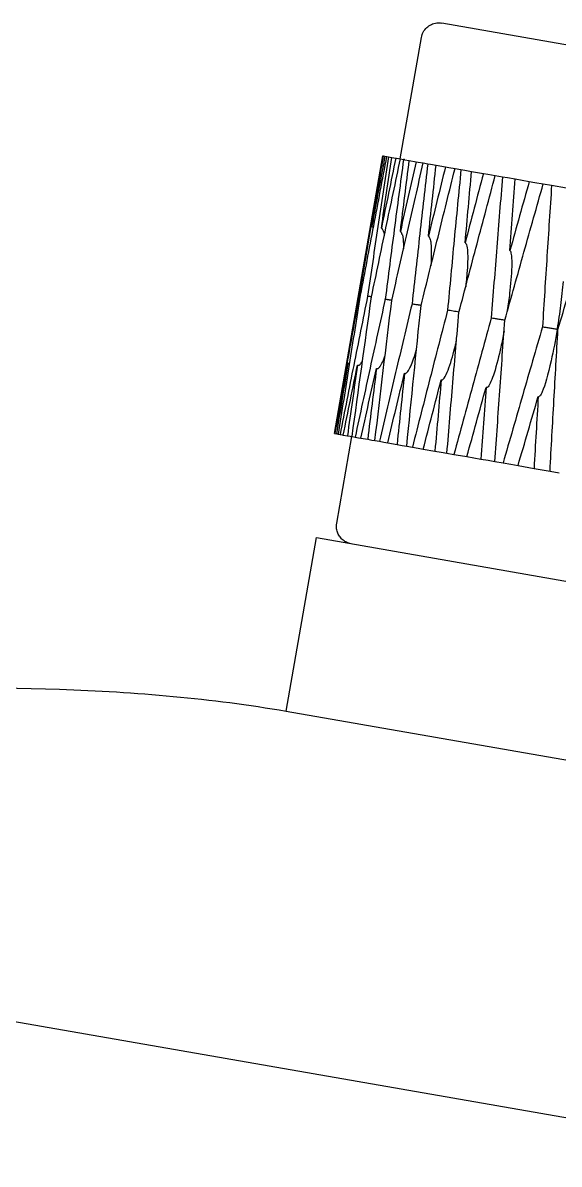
# Model space of a CAD drawing. Header units: millimetres. Extents: x 577 to 7172, y 252 to 2707.
# Drawn here: x 1515.8 to 1531.03, y 1658.65 to 1691.05 of the extents above; entities that cross this region are included whole.
import ezdxf

# ---------------------------------------------------------------- set-up
doc = ezdxf.new("R2010")
doc.units = ezdxf.units.MM
doc.header["$MEASUREMENT"] = 0
doc.layers.add('외형선(ISO)', color=7, linetype='Continuous', lineweight=30)

msp = doc.modelspace()

# ---------------------------------------------------------------- linework, layer by layer
at = {"layer": '외형선(ISO)'}
for p, q in [((1543.953, 1688.202), (1527.698, 1691.037)), ((1526.519, 1687.183), (1527.12, 1690.631)), ((1527.12, 1690.631), (1527.12, 1690.631)), ((1524.651, 1679.388), (1526.026, 1687.269)), ((1526.026, 1687.269), (1526.027, 1687.269)), ((1526.027, 1687.269), (1526.043, 1687.266)), ((1526.043, 1687.266), (1526.082, 1687.259)), ((1526.082, 1687.259), (1526.141, 1687.249)), ((1526.141, 1687.249), (1526.185, 1687.241)), ((1526.185, 1687.241), (1526.276, 1687.225)), ((1526.276, 1687.225), (1526.392, 1687.205)), ((1526.415, 1687.201), (1526.525, 1687.182)), ((1526.525, 1687.182), (1526.612, 1687.167)), ((1526.648, 1687.16), (1526.776, 1687.138)), ((1526.776, 1687.138), (1526.969, 1687.104)), ((1526.969, 1687.104), (1527.027, 1687.094)), ((1527.027, 1687.094), (1527.173, 1687.069)), ((1527.173, 1687.069), (1527.302, 1687.046)), ((1527.302, 1687.046), (1527.374, 1687.034)), ((1527.374, 1687.034), (1527.537, 1687.005)), ((1527.537, 1687.005), (1527.802, 1686.959)), ((1527.802, 1686.959), (1527.896, 1686.943)), ((1527.896, 1686.943), (1528.075, 1686.911)), ((1528.075, 1686.911), (1528.243, 1686.882)), ((1528.243, 1686.882), (1528.351, 1686.863)), ((1528.351, 1686.863), (1528.545, 1686.829)), ((1528.545, 1686.829), (1528.879, 1686.771)), ((1528.879, 1686.771), (1529.007, 1686.749)), ((1529.007, 1686.749), (1529.217, 1686.712)), ((1529.217, 1686.712), (1529.422, 1686.676)), ((1529.422, 1686.676), (1529.563, 1686.652)), ((1529.563, 1686.652), (1529.786, 1686.613)), ((1529.786, 1686.613), (1530.183, 1686.544)), ((1530.183, 1686.544), (1530.343, 1686.516)), ((1530.343, 1686.516), (1530.58, 1686.474)), ((1530.58, 1686.474), (1530.818, 1686.433)), ((1530.818, 1686.433), (1531.239, 1686.359)), ((1525.371, 1683.323), (1525.372, 1683.323)), ((1525.642, 1683.276), (1525.641, 1683.276)), ((1526.179, 1683.183), (1526.178, 1683.183)), ((1526.975, 1683.045), (1526.974, 1683.045)), ((1524.651, 1679.388), (1524.652, 1679.388)), ((1524.668, 1679.385), (1524.707, 1679.378)), ((1524.714, 1676.839), (1525.144, 1679.302)), ((1524.752, 1679.37), (1524.767, 1679.368)), ((1524.767, 1679.368), (1524.809, 1679.36)), ((1524.809, 1679.36), (1524.869, 1679.35)), ((1524.869, 1679.35), (1524.901, 1679.344)), ((1524.901, 1679.344), (1525.017, 1679.324)), ((1525.017, 1679.324), (1525.097, 1679.31)), ((1525.097, 1679.31), (1525.151, 1679.3)), ((1525.151, 1679.3), (1525.236, 1679.286)), ((1525.236, 1679.286), (1525.331, 1679.269)), ((1525.331, 1679.269), (1525.402, 1679.257)), ((1525.402, 1679.257), (1525.594, 1679.223)), ((1525.594, 1679.223), (1525.708, 1679.203)), ((1525.708, 1679.203), (1525.8, 1679.187)), ((1525.8, 1679.187), (1525.925, 1679.166)), ((1525.925, 1679.166), (1526.054, 1679.143)), ((1526.054, 1679.143), (1526.162, 1679.124)), ((1526.162, 1679.124), (1526.427, 1679.078)), ((1526.427, 1679.078), (1526.574, 1679.052)), ((1526.574, 1679.052), (1526.703, 1679.03)), ((1526.703, 1679.03), (1526.866, 1679.001)), ((1526.866, 1679.001), (1527.027, 1678.973)), ((1527.027, 1678.973), (1527.171, 1678.948)), ((1527.171, 1678.948), (1527.504, 1678.89)), ((1527.504, 1678.89), (1527.681, 1678.859)), ((1527.681, 1678.859), (1527.845, 1678.831)), ((1527.845, 1678.831), (1528.044, 1678.796)), ((1528.044, 1678.796), (1528.234, 1678.763)), ((1528.234, 1678.763), (1528.412, 1678.732)), ((1528.412, 1678.732), (1528.808, 1678.663)), ((1528.808, 1678.663), (1529.013, 1678.627)), ((1529.013, 1678.627), (1529.208, 1678.593)), ((1529.208, 1678.593), (1529.44, 1678.552)), ((1529.44, 1678.552), (1529.657, 1678.514)), ((1529.657, 1678.514), (1529.865, 1678.478)), ((1529.865, 1678.478), (1530.318, 1678.399)), ((1530.318, 1678.399), (1530.772, 1678.32)), ((1530.772, 1678.32), (1531.033, 1678.274)), ((1523.276, 1671.507), (1524.136, 1676.432)), ((1524.136, 1676.432), (1558.615, 1670.417)), ((1465.701, 1671.4), (1538.797, 1658.648)), ((1523.276, 1671.507), (1540.516, 1668.499))]:
    msp.add_line(p, q, dxfattribs=at)
for centre, radius, start, end in [((1472.645, 1353.996), 333.521, 80.90001, 80.90382), ((1748.751, 2963.883), 1303.897, 260.103507, 260.104242)]:
    msp.add_arc(centre, radius, start, end, dxfattribs=at)
for points, knots in [([(1527.12, 1690.631), (1527.129, 1690.684), (1527.147, 1690.736), (1527.198, 1690.83), (1527.231, 1690.873), (1527.309, 1690.946), (1527.354, 1690.976), (1527.45, 1691.021), (1527.503, 1691.036), (1527.579, 1691.044), (1527.603, 1691.045), (1527.65, 1691.044), (1527.675, 1691.042), (1527.698, 1691.037)], [0, 0, 0, 0, 0.01614687, 0.01614687, 0.03207065, 0.03207065, 0.04800262, 0.04800262, 0.06393463, 0.06393463, 0.07102006, 0.07102006, 0.07825299, 0.07825299, 0.07825299, 0.07825299]), ([(1525.712, 1685.267), (1525.767, 1685.6), (1525.822, 1685.933), (1525.932, 1686.6), (1525.988, 1686.933), (1526.043, 1687.266)], [0.0000015, 0.0000015, 0.0000015, 0.0000015, 0.1025224, 0.1025224, 0.2050463, 0.2050463, 0.2050463, 0.2050463]), ([(1526.082, 1687.259), (1526.037, 1687.015), (1525.991, 1686.77), (1525.9, 1686.281), (1525.854, 1686.037), (1525.809, 1685.792)], [0.000001, 0.000001, 0.000001, 0.000001, 0.0754876, 0.0754876, 0.1509729, 0.1509729, 0.1509729, 0.1509729]), ([(1525.394, 1683.319), (1525.517, 1683.974), (1525.641, 1684.629), (1525.89, 1685.939), (1526.015, 1686.594), (1526.141, 1687.249)], [0.0000282, 0.0000282, 0.0000282, 0.0000282, 0.2024567, 0.2024567, 0.405011, 0.405011, 0.405011, 0.405011]), ([(1526.185, 1687.241), (1526.084, 1686.582), (1525.984, 1685.923), (1525.785, 1684.604), (1525.687, 1683.944), (1525.59, 1683.284)], [0.0000027, 0.0000027, 0.0000027, 0.0000027, 0.20223, 0.20223, 0.4043469, 0.4043469, 0.4043469, 0.4043469]), ([(1525.703, 1683.265), (1525.839, 1683.918), (1525.975, 1684.571), (1526.249, 1685.876), (1526.387, 1686.529), (1526.525, 1687.182)], [0.0000009, 0.0000009, 0.0000009, 0.0000009, 0.2024334, 0.2024334, 0.4049747, 0.4049747, 0.4049747, 0.4049747]), ([(1525.983, 1685.22), (1526.032, 1685.554), (1526.08, 1685.888), (1526.178, 1686.557), (1526.227, 1686.891), (1526.276, 1687.225)], [0.000001, 0.000001, 0.000001, 0.000001, 0.1025219, 0.1025219, 0.2050473, 0.2050473, 0.2050473, 0.2050473]), ([(1526.392, 1687.205), (1526.324, 1686.874), (1526.255, 1686.543), (1526.119, 1685.881), (1526.051, 1685.55), (1525.983, 1685.22)], [0.000001, 0.000001, 0.000001, 0.000001, 0.1025074, 0.1025074, 0.2050094, 0.2050094, 0.2050094, 0.2050094]), ([(1526.612, 1687.167), (1526.523, 1686.506), (1526.435, 1685.844), (1526.262, 1684.521), (1526.176, 1683.859), (1526.092, 1683.197)], [0.000001, 0.000001, 0.000001, 0.000001, 0.2022283, 0.2022283, 0.4043452, 0.4043452, 0.4043452, 0.4043452]), ([(1526.278, 1683.164), (1526.426, 1683.815), (1526.574, 1684.466), (1526.873, 1685.767), (1527.023, 1686.418), (1527.173, 1687.069)], [0.000001, 0.000001, 0.000001, 0.000001, 0.2024334, 0.2024334, 0.4049748, 0.4049748, 0.4049748, 0.4049748]), ([(1526.522, 1685.126), (1526.564, 1685.461), (1526.606, 1685.797), (1526.691, 1686.467), (1526.733, 1686.803), (1526.776, 1687.138)], [0.0000011, 0.0000011, 0.0000011, 0.0000011, 0.1025222, 0.1025222, 0.2050477, 0.2050477, 0.2050477, 0.2050477]), ([(1526.969, 1687.104), (1526.894, 1686.775), (1526.819, 1686.445), (1526.67, 1685.785), (1526.596, 1685.455), (1526.522, 1685.126)], [0.000001, 0.000001, 0.000001, 0.000001, 0.1025077, 0.1025077, 0.2050099, 0.2050099, 0.2050099, 0.2050099]), ([(1527.302, 1687.046), (1527.225, 1686.383), (1527.149, 1685.719), (1527, 1684.392), (1526.926, 1683.728), (1526.853, 1683.064)], [0.000001, 0.000001, 0.000001, 0.000001, 0.2022283, 0.2022283, 0.4043452, 0.4043452, 0.4043452, 0.4043452]), ([(1527.319, 1684.987), (1527.355, 1685.323), (1527.391, 1685.66), (1527.464, 1686.332), (1527.5, 1686.669), (1527.537, 1687.005)], [0.0000033, 0.0000033, 0.0000033, 0.0000033, 0.1025233, 0.1025233, 0.2050495, 0.2050495, 0.2050495, 0.2050495]), ([(1527.802, 1686.959), (1527.721, 1686.63), (1527.64, 1686.302), (1527.479, 1685.644), (1527.399, 1685.315), (1527.319, 1684.987)], [0.000001, 0.000001, 0.000001, 0.000001, 0.1025083, 0.1025083, 0.2050094, 0.2050094, 0.2050094, 0.2050094]), ([(1527.11, 1683.019), (1527.27, 1683.668), (1527.43, 1684.317), (1527.752, 1685.614), (1527.913, 1686.263), (1528.075, 1686.911)], [0.000001, 0.000001, 0.000001, 0.000001, 0.2024334, 0.2024334, 0.4049748, 0.4049748, 0.4049748, 0.4049748]), ([(1528.243, 1686.882), (1528.178, 1686.217), (1528.113, 1685.551), (1527.987, 1684.22), (1527.924, 1683.554), (1527.863, 1682.888)], [0.000001, 0.000001, 0.000001, 0.000001, 0.2022296, 0.2022296, 0.4043453, 0.4043453, 0.4043453, 0.4043453]), ([(1528.186, 1682.831), (1528.357, 1683.479), (1528.528, 1684.125), (1528.872, 1685.419), (1529.044, 1686.066), (1529.217, 1686.712)], [0.0000009, 0.0000009, 0.0000009, 0.0000009, 0.2024334, 0.2024334, 0.4049747, 0.4049747, 0.4049747, 0.4049747]), ([(1528.362, 1684.805), (1528.392, 1685.142), (1528.422, 1685.48), (1528.484, 1686.154), (1528.514, 1686.492), (1528.545, 1686.829)], [0.000007, 0.000007, 0.000007, 0.000007, 0.1025261, 0.1025261, 0.2050532, 0.2050532, 0.2050532, 0.2050532]), ([(1528.879, 1686.771), (1528.792, 1686.443), (1528.706, 1686.116), (1528.533, 1685.46), (1528.447, 1685.132), (1528.362, 1684.805)], [0.000001, 0.000001, 0.000001, 0.000001, 0.1025092, 0.1025092, 0.2050094, 0.2050094, 0.2050094, 0.2050094]), ([(1529.422, 1686.676), (1529.367, 1686.01), (1529.313, 1685.342), (1529.207, 1684.007), (1529.155, 1683.34), (1529.104, 1682.672)], [0.000001, 0.000001, 0.000001, 0.000001, 0.2021926, 0.2021926, 0.4042984, 0.4042984, 0.4042984, 0.4042984]), ([(1529.634, 1684.583), (1529.659, 1684.921), (1529.684, 1685.26), (1529.735, 1685.936), (1529.761, 1686.275), (1529.786, 1686.613)], [0, 0, 0, 0, 0.1025141, 0.1025141, 0.2050191, 0.2050191, 0.2050191, 0.2050191]), ([(1529.489, 1682.604), (1529.67, 1683.249), (1529.852, 1683.894), (1530.215, 1685.184), (1530.397, 1685.83), (1530.58, 1686.474)], [0.0001063, 0.0001063, 0.0001063, 0.0001063, 0.2025164, 0.2025164, 0.4050892, 0.4050892, 0.4050892, 0.4050892]), ([(1530.183, 1686.544), (1530.091, 1686.217), (1529.999, 1685.89), (1529.816, 1685.237), (1529.725, 1684.91), (1529.634, 1684.583)], [0.000001, 0.000001, 0.000001, 0.000001, 0.102488, 0.102488, 0.2049842, 0.2049842, 0.2049842, 0.2049842]), ([(1530.818, 1686.433), (1530.773, 1685.764), (1530.729, 1685.095), (1530.642, 1683.757), (1530.6, 1683.087), (1530.558, 1682.418)], [0.000001, 0.000001, 0.000001, 0.000001, 0.2022232, 0.2022232, 0.4043432, 0.4043432, 0.4043432, 0.4043432]), ([(1530.999, 1682.341), (1531.189, 1682.984), (1531.379, 1683.628), (1531.761, 1684.915), (1531.952, 1685.558), (1532.143, 1686.202)], [0.0001063, 0.0001063, 0.0001063, 0.0001063, 0.2025164, 0.2025164, 0.4050892, 0.4050892, 0.4050892, 0.4050892]), ([(1525.716, 1685.265), (1525.715, 1685.265), (1525.714, 1685.265), (1525.713, 1685.266), (1525.712, 1685.267), (1525.712, 1685.267)], [-0.0004520046, -0.0004520046, -0.0004520046, -0.0004520046, -0.0002256009, -0.0002256009, -0.0000021164, -0.0000021164, -0.0000021164, -0.0000021164]), ([(1525.753, 1685.218), (1525.75, 1685.223), (1525.748, 1685.228), (1525.741, 1685.239), (1525.736, 1685.246), (1525.726, 1685.257), (1525.721, 1685.261), (1525.716, 1685.265)], [-0.005970748, -0.005970748, -0.005970748, -0.005970748, -0.00437242, -0.00437242, -0.001985509, -0.001985509, -0.000001, -0.000001, -0.000001, -0.000001]), ([(1526.578, 1685.024), (1526.598, 1684.949), (1526.606, 1684.85), (1526.612, 1684.729), (1526.613, 1684.683), (1526.613, 1684.634)], [-0.21390662, -0.21390662, -0.21390662, -0.21390662, -0.17766188, -0.17766188, -0.15755726, -0.15755726, -0.15755726, -0.15755726]), ([(1527.319, 1684.987), (1527.323, 1684.984), (1527.327, 1684.981), (1527.335, 1684.973), (1527.338, 1684.969), (1527.349, 1684.952), (1527.355, 1684.938), (1527.374, 1684.885), (1527.383, 1684.835), (1527.388, 1684.793)], [0.00000095, 0.00000095, 0.00000095, 0.00000095, 0.0016489, 0.0016489, 0.00350493, 0.00350493, 0.00793661, 0.00793661, 0.02079949, 0.02079949, 0.02079949, 0.02079949]), ([(1525.581, 1684.66), (1525.543, 1684.438), (1525.506, 1684.215), (1525.431, 1683.77), (1525.394, 1683.548), (1525.356, 1683.325)], [0.000001, 0.000001, 0.000001, 0.000001, 0.068486, 0.068486, 0.1369899, 0.1369899, 0.1369899, 0.1369899]), ([(1527.388, 1684.793), (1527.39, 1684.776), (1527.392, 1684.758), (1527.406, 1684.592), (1527.404, 1684.387), (1527.387, 1684.143)], [0.000001, 0.000001, 0.000001, 0.000001, 0.0053185, 0.0053185, 0.05022044, 0.05022044, 0.05022044, 0.05022044]), ([(1528.362, 1684.805), (1528.367, 1684.801), (1528.372, 1684.797), (1528.381, 1684.785), (1528.385, 1684.778), (1528.398, 1684.752), (1528.405, 1684.729), (1528.424, 1684.644), (1528.43, 1684.56), (1528.432, 1684.493)], [0.00000097, 0.00000097, 0.00000097, 0.00000097, 0.00225058, 0.00225058, 0.00490689, 0.00490689, 0.01153588, 0.01153588, 0.03197124, 0.03197124, 0.03197124, 0.03197124]), ([(1528.432, 1684.493), (1528.439, 1684.303), (1528.426, 1684.07), (1528.407, 1683.852), (1528.407, 1683.843), (1528.406, 1683.834), (1528.405, 1683.825), (1528.397, 1683.742), (1528.388, 1683.649), (1528.377, 1683.552)], [0, 0, 0, 0, 0.6196397, 0.6196397, 0.6196397, 0.645261, 0.645261, 0.645261, 0.8837815, 0.8837815, 0.8837815, 0.8837815]), ([(1529.694, 1684.129), (1529.695, 1684.204), (1529.695, 1684.286), (1529.688, 1684.407), (1529.683, 1684.462), (1529.668, 1684.523), (1529.663, 1684.541), (1529.653, 1684.562), (1529.649, 1684.567), (1529.642, 1684.576), (1529.638, 1684.58), (1529.634, 1684.583)], [-0.04676943, -0.04676943, -0.04676943, -0.04676943, -0.02397967, -0.02397967, -0.0095562, -0.0095562, -0.00412269, -0.00412269, -0.00191272, -0.00191272, -0.00001917, -0.00001917, -0.00001917, -0.00001917]), ([(1529.569, 1682.887), (1529.593, 1683.047), (1529.615, 1683.209), (1529.662, 1683.611), (1529.688, 1683.89), (1529.694, 1684.129)], [-0.1192788, -0.1192788, -0.1192788, -0.1192788, -0.072294, -0.072294, -0.000001, -0.000001, -0.000001, -0.000001]), ([(1530.98, 1682.348), (1530.981, 1682.352), (1530.981, 1682.356), (1531.019, 1682.58), (1531.053, 1682.805), (1531.11, 1683.247), (1531.136, 1683.486), (1531.151, 1683.705)], [-0.1335525, -0.1335525, -0.1335525, -0.1335525, -0.1323901, -0.1323901, -0.0663381, -0.0663381, -0.000001, -0.000001, -0.000001, -0.000001]), ([(1525.356, 1683.325), (1525.237, 1682.669), (1525.119, 1682.013), (1524.884, 1680.701), (1524.768, 1680.044), (1524.652, 1679.388)], [0.0000426, 0.0000426, 0.0000426, 0.0000426, 0.2023877, 0.2023877, 0.4047273, 0.4047273, 0.4047273, 0.4047273]), ([(1524.767, 1679.368), (1524.869, 1680.026), (1524.973, 1680.685), (1525.182, 1682.002), (1525.288, 1682.66), (1525.394, 1683.318)], [0.000001, 0.000001, 0.000001, 0.000001, 0.2023966, 0.2023966, 0.4048293, 0.4048293, 0.4048293, 0.4048293]), ([(1525.59, 1683.284), (1525.458, 1682.631), (1525.327, 1681.977), (1525.067, 1680.669), (1524.937, 1680.015), (1524.809, 1679.36)], [0.0000009, 0.0000009, 0.0000009, 0.0000009, 0.2023551, 0.2023551, 0.4046826, 0.4046826, 0.4046826, 0.4046826]), ([(1526.092, 1683.197), (1525.947, 1682.546), (1525.804, 1681.894), (1525.518, 1680.59), (1525.377, 1679.938), (1525.236, 1679.286)], [0.000001, 0.000001, 0.000001, 0.000001, 0.2023551, 0.2023551, 0.4046826, 0.4046826, 0.4046826, 0.4046826]), ([(1525.356, 1683.325), (1525.359, 1683.325), (1525.361, 1683.324), (1525.366, 1683.324), (1525.369, 1683.323), (1525.371, 1683.323)], [-0.001513243, -0.001513243, -0.001513243, -0.001513243, -0.000758449, -0.000758449, -0.000001, -0.000001, -0.000001, -0.000001]), ([(1526.853, 1683.064), (1526.697, 1682.415), (1526.541, 1681.765), (1526.232, 1680.466), (1526.078, 1679.816), (1525.925, 1679.166)], [0.000001, 0.000001, 0.000001, 0.000001, 0.2023552, 0.2023552, 0.4046826, 0.4046826, 0.4046826, 0.4046826]), ([(1526.974, 1683.045), (1526.953, 1683.048), (1526.933, 1683.051), (1526.892, 1683.058), (1526.872, 1683.061), (1526.853, 1683.064)], [0.000001, 0.000001, 0.000001, 0.000001, 0.00632784, 0.00632784, 0.01265519, 0.01265519, 0.01265519, 0.01265519]), ([(1527.863, 1682.888), (1527.695, 1682.241), (1527.528, 1681.593), (1527.196, 1680.297), (1527.03, 1679.649), (1526.866, 1679.001)], [0, 0, 0, 0, 0.2023562, 0.2023562, 0.4046815, 0.4046815, 0.4046815, 0.4046815]), ([(1527.845, 1678.831), (1527.9, 1679.498), (1527.956, 1680.165), (1528.07, 1681.498), (1528.128, 1682.165), (1528.186, 1682.831)], [0.000001, 0.000001, 0.000001, 0.000001, 0.2024108, 0.2024108, 0.4048476, 0.4048476, 0.4048476, 0.4048476]), ([(1528.017, 1682.863), (1527.99, 1682.868), (1527.962, 1682.872), (1527.91, 1682.88), (1527.886, 1682.884), (1527.863, 1682.888)], [0.00005091, 0.00005091, 0.00005091, 0.00005091, 0.00833443, 0.00833443, 0.01651971, 0.01651971, 0.01651971, 0.01651971]), ([(1529.104, 1682.672), (1528.926, 1682.026), (1528.749, 1681.38), (1528.395, 1680.088), (1528.219, 1679.442), (1528.044, 1678.796)], [0.0000656, 0.0000656, 0.0000656, 0.0000656, 0.2024113, 0.2024113, 0.4047705, 0.4047705, 0.4047705, 0.4047705]), ([(1529.104, 1682.671), (1529.13, 1682.667), (1529.159, 1682.663), (1529.222, 1682.653), (1529.256, 1682.647), (1529.289, 1682.642)], [-0.02039127, -0.02039127, -0.02039127, -0.02039127, -0.01027284, -0.01027284, -0.00012424, -0.00012424, -0.00012424, -0.00012424]), ([(1529.208, 1678.593), (1529.254, 1679.261), (1529.3, 1679.93), (1529.394, 1681.267), (1529.441, 1681.936), (1529.489, 1682.604)], [0.000001, 0.000001, 0.000001, 0.000001, 0.2023771, 0.2023771, 0.4048295, 0.4048295, 0.4048295, 0.4048295]), ([(1529.289, 1682.642), (1529.31, 1682.638), (1529.332, 1682.635), (1529.376, 1682.628), (1529.398, 1682.624), (1529.438, 1682.617), (1529.457, 1682.614), (1529.48, 1682.61), (1529.485, 1682.609), (1529.491, 1682.608)], [-0.02691924, -0.02691924, -0.02691924, -0.02691924, -0.02037189, -0.02037189, -0.01330147, -0.01330147, -0.00670133, -0.00670133, -0.00451321, -0.00451321, -0.00451321, -0.00451321]), ([(1530.558, 1682.418), (1530.371, 1681.774), (1530.184, 1681.13), (1529.811, 1679.841), (1529.625, 1679.197), (1529.44, 1678.552)], [0.0000139, 0.0000139, 0.0000139, 0.0000139, 0.2023624, 0.2023624, 0.4046965, 0.4046965, 0.4046965, 0.4046965]), ([(1530.558, 1682.418), (1530.572, 1682.416), (1530.588, 1682.413), (1530.62, 1682.408), (1530.638, 1682.405), (1530.674, 1682.399), (1530.694, 1682.396), (1530.733, 1682.39), (1530.752, 1682.387), (1530.771, 1682.384)], [-0.0240678, -0.0240678, -0.0240678, -0.0240678, -0.01799796, -0.01799796, -0.01202775, -0.01202775, -0.00584324, -0.00584324, -0.000001, -0.000001, -0.000001, -0.000001]), ([(1529.466, 1682.283), (1529.438, 1682.135), (1529.408, 1681.986), (1529.323, 1681.601), (1529.256, 1681.328), (1529.183, 1681.099)], [0.0309426, 0.0309426, 0.0309426, 0.0309426, 0.0756397, 0.0756397, 0.14978, 0.14978, 0.14978, 0.14978]), ([(1530.98, 1682.348), (1530.979, 1682.345), (1530.979, 1682.341), (1530.928, 1682.044), (1530.869, 1681.739), (1530.715, 1681.056), (1530.627, 1680.745), (1530.534, 1680.53), (1530.51, 1680.481), (1530.479, 1680.446), (1530.472, 1680.438), (1530.459, 1680.432), (1530.455, 1680.431), (1530.448, 1680.431), (1530.446, 1680.431), (1530.442, 1680.433), (1530.44, 1680.434), (1530.438, 1680.435)], [-0.1022093, -0.1022093, -0.1022093, -0.1022093, -0.1017555, -0.1017555, -0.0674229, -0.0674229, -0.0199761, -0.0199761, -0.0074256, -0.0074256, -0.0038898, -0.0038898, -0.0019098, -0.0019098, -0.0009649, -0.0009649, -0.0000051, -0.0000051, -0.0000051, -0.0000051]), ([(1530.771, 1682.384), (1530.81, 1682.377), (1530.848, 1682.371), (1530.918, 1682.359), (1530.95, 1682.354), (1530.979, 1682.349), (1530.979, 1682.348), (1530.98, 1682.348)], [-0.02312377, -0.02312377, -0.02312377, -0.02312377, -0.01145219, -0.01145219, 0, 0, 0.00027763, 0.00027763, 0.00027763, 0.00027763]), ([(1530.772, 1678.32), (1530.808, 1678.99), (1530.846, 1679.66), (1530.921, 1681.001), (1530.96, 1681.671), (1530.999, 1682.341)], [0.000001, 0.000001, 0.000001, 0.000001, 0.2023771, 0.2023771, 0.4048295, 0.4048295, 0.4048295, 0.4048295]), ([(1531, 1682.345), (1530.994, 1682.346), (1530.988, 1682.347), (1530.981, 1682.348), (1530.981, 1682.348), (1530.98, 1682.348)], [-0.002670711, -0.002670711, -0.002670711, -0.002670711, 0, 0, 0.000277661, 0.000277661, 0.000277661, 0.000277661]), ([(1526.794, 1681.253), (1526.802, 1681.268), (1526.81, 1681.284), (1526.87, 1681.419), (1526.926, 1681.583), (1526.982, 1681.78)], [-0.20629807, -0.20629807, -0.20629807, -0.20629807, -0.19660999, -0.19660999, -0.12524553, -0.12524553, -0.12524553, -0.12524553]), ([(1527.876, 1681.182), (1527.947, 1681.367), (1528.013, 1681.603), (1528.062, 1681.796), (1528.08, 1681.871), (1528.098, 1681.947), (1528.116, 1682.023)], [0, 0, 0, 0, 0.6446161, 0.6446161, 0.6446161, 0.8975766, 0.8975766, 0.8975766, 0.8975766]), ([(1525.377, 1681.35), (1525.4, 1681.371), (1525.422, 1681.402), (1525.443, 1681.435), (1525.445, 1681.439), (1525.447, 1681.442)], [0.000001, 0.000001, 0.000001, 0.000001, 0.00946904, 0.00946904, 0.01059219, 0.01059219, 0.01059219, 0.01059219]), ([(1525.957, 1681.309), (1525.972, 1681.332), (1525.987, 1681.357), (1526.027, 1681.435), (1526.056, 1681.502), (1526.085, 1681.58)], [-0.22641354, -0.22641354, -0.22641354, -0.22641354, -0.20913851, -0.20913851, -0.17166751, -0.17166751, -0.17166751, -0.17166751]), ([(1524.668, 1679.385), (1524.729, 1679.717), (1524.789, 1680.049), (1524.911, 1680.714), (1524.972, 1681.046), (1525.033, 1681.378)], [0.000001, 0.000001, 0.000001, 0.000001, 0.102531, 0.102531, 0.2050688, 0.2050688, 0.2050688, 0.2050688]), ([(1525.033, 1681.378), (1524.979, 1681.045), (1524.924, 1680.711), (1524.815, 1680.045), (1524.761, 1679.711), (1524.707, 1679.378)], [0, 0, 0, 0, 0.102528, 0.102528, 0.2050483, 0.2050483, 0.2050483, 0.2050483]), ([(1524.901, 1679.344), (1524.968, 1679.675), (1525.035, 1680.006), (1525.169, 1680.669), (1525.237, 1681), (1525.305, 1681.33)], [0.000001, 0.000001, 0.000001, 0.000001, 0.1025327, 0.1025327, 0.2050689, 0.2050689, 0.2050689, 0.2050689]), ([(1525.305, 1681.33), (1525.256, 1680.996), (1525.208, 1680.662), (1525.113, 1679.993), (1525.065, 1679.658), (1525.017, 1679.324)], [0.000001, 0.000001, 0.000001, 0.000001, 0.1025275, 0.1025275, 0.2050494, 0.2050494, 0.2050494, 0.2050494]), ([(1525.066, 1681.374), (1525.06, 1681.373), (1525.055, 1681.372), (1525.044, 1681.374), (1525.038, 1681.375), (1525.033, 1681.378)], [0.000001, 0.000001, 0.000001, 0.000001, 0.001691549, 0.001691549, 0.003365565, 0.003365565, 0.003365565, 0.003365565]), ([(1525.402, 1679.257), (1525.475, 1679.587), (1525.548, 1679.917), (1525.695, 1680.577), (1525.769, 1680.907), (1525.843, 1681.237)], [0.000001, 0.000001, 0.000001, 0.000001, 0.1025329, 0.1025329, 0.2050693, 0.2050693, 0.2050693, 0.2050693]), ([(1525.843, 1681.237), (1525.801, 1680.901), (1525.759, 1680.566), (1525.676, 1679.895), (1525.635, 1679.559), (1525.594, 1679.223)], [0.0000011, 0.0000011, 0.0000011, 0.0000011, 0.1025277, 0.1025277, 0.2050499, 0.2050499, 0.2050499, 0.2050499]), ([(1526.162, 1679.124), (1526.241, 1679.453), (1526.321, 1679.782), (1526.48, 1680.44), (1526.56, 1680.769), (1526.64, 1681.098)], [0.000001, 0.000001, 0.000001, 0.000001, 0.1025335, 0.1025335, 0.2050688, 0.2050688, 0.2050688, 0.2050688]), ([(1526.64, 1681.098), (1526.604, 1680.761), (1526.568, 1680.424), (1526.497, 1679.751), (1526.462, 1679.415), (1526.427, 1679.078)], [0.0000033, 0.0000033, 0.0000033, 0.0000033, 0.1025288, 0.1025288, 0.2050516, 0.2050516, 0.2050516, 0.2050516]), ([(1526.64, 1681.098), (1526.643, 1681.096), (1526.646, 1681.095), (1526.652, 1681.093), (1526.655, 1681.093), (1526.665, 1681.092), (1526.671, 1681.094), (1526.689, 1681.102), (1526.7, 1681.111), (1526.741, 1681.152), (1526.771, 1681.206), (1526.794, 1681.253)], [-0.02509521, -0.02509521, -0.02509521, -0.02509521, -0.02390168, -0.02390168, -0.02273502, -0.02273502, -0.02027448, -0.02027448, -0.01569792, -0.01569792, -0.000001, -0.000001, -0.000001, -0.000001]), ([(1527.683, 1680.916), (1527.687, 1680.914), (1527.69, 1680.912), (1527.698, 1680.911), (1527.702, 1680.911), (1527.713, 1680.912), (1527.72, 1680.916), (1527.741, 1680.929), (1527.755, 1680.945), (1527.808, 1681.018), (1527.848, 1681.11), (1527.876, 1681.182)], [0.00000309, 0.00000309, 0.00000309, 0.00000309, 0.00138735, 0.00138735, 0.00277358, 0.00277358, 0.00532266, 0.00532266, 0.01103828, 0.01103828, 0.0307256, 0.0307256, 0.0307256, 0.0307256]), ([(1529.183, 1681.099), (1529.158, 1681.022), (1529.128, 1680.935), (1529.072, 1680.808), (1529.042, 1680.747), (1529.004, 1680.705), (1528.995, 1680.697), (1528.981, 1680.69), (1528.975, 1680.689), (1528.968, 1680.689), (1528.965, 1680.69), (1528.96, 1680.691), (1528.958, 1680.692), (1528.956, 1680.694)], [-0.04310618, -0.04310618, -0.04310618, -0.04310618, -0.02259227, -0.02259227, -0.00780276, -0.00780276, -0.00406552, -0.00406552, -0.00198533, -0.00198533, -0.00100172, -0.00100172, -0.00000734, -0.00000734, -0.00000734, -0.00000734]), ([(1527.171, 1678.948), (1527.256, 1679.276), (1527.341, 1679.604), (1527.512, 1680.26), (1527.597, 1680.588), (1527.683, 1680.916)], [0.000001, 0.000001, 0.000001, 0.000001, 0.1025344, 0.1025344, 0.2050688, 0.2050688, 0.2050688, 0.2050688]), ([(1527.683, 1680.916), (1527.653, 1680.578), (1527.623, 1680.241), (1527.563, 1679.565), (1527.533, 1679.228), (1527.504, 1678.89)], [0.0000055, 0.0000055, 0.0000055, 0.0000055, 0.1025302, 0.1025302, 0.2050538, 0.2050538, 0.2050538, 0.2050538]), ([(1528.412, 1678.732), (1528.502, 1679.059), (1528.592, 1679.386), (1528.774, 1680.04), (1528.865, 1680.366), (1528.956, 1680.693)], [0.000001, 0.000001, 0.000001, 0.000001, 0.102514, 0.102514, 0.2050448, 0.2050448, 0.2050448, 0.2050448]), ([(1528.956, 1680.693), (1528.931, 1680.355), (1528.906, 1680.017), (1528.856, 1679.34), (1528.832, 1679.001), (1528.808, 1678.663)], [0.0000012, 0.0000012, 0.0000012, 0.0000012, 0.1025347, 0.1025347, 0.2050371, 0.2050371, 0.2050371, 0.2050371]), ([(1529.865, 1678.478), (1529.96, 1678.804), (1530.055, 1679.13), (1530.246, 1679.783), (1530.342, 1680.109), (1530.438, 1680.435)], [0.000001, 0.000001, 0.000001, 0.000001, 0.102514, 0.102514, 0.2050448, 0.2050448, 0.2050448, 0.2050448]), ([(1530.438, 1680.435), (1530.417, 1680.096), (1530.397, 1679.756), (1530.357, 1679.078), (1530.337, 1678.739), (1530.318, 1678.399)], [0.0000012, 0.0000012, 0.0000012, 0.0000012, 0.1025347, 0.1025347, 0.2050371, 0.2050371, 0.2050371, 0.2050371]), ([(1525.12, 1676.261), (1525.1, 1676.264), (1525.08, 1676.269), (1525.042, 1676.281), (1525.023, 1676.288), (1524.966, 1676.313), (1524.93, 1676.335), (1524.864, 1676.387), (1524.834, 1676.417), (1524.783, 1676.484), (1524.762, 1676.521), (1524.729, 1676.598), (1524.718, 1676.639), (1524.704, 1676.733), (1524.705, 1676.787), (1524.714, 1676.839)], [0, 0, 0, 0, 0.00609754, 0.00609754, 0.01210605, 0.01210605, 0.02470647, 0.02470647, 0.0373069, 0.0373069, 0.04990733, 0.04990733, 0.06250776, 0.06250776, 0.07833215, 0.07833215, 0.07833215, 0.07833215]), ([(1469.346, 1670.764), (1472.918, 1670.141), (1476.626, 1670.046), (1483.89, 1670.178), (1487.501, 1670.421), (1497.543, 1671.211), (1503.974, 1671.883), (1512.564, 1672.182), (1514.704, 1672.204), (1518.995, 1672.052), (1521.159, 1671.876), (1523.276, 1671.507)], [0, 0, 0, 0, 1.094779, 1.094779, 2.179443, 2.179443, 4.116791, 4.116791, 4.758094, 4.758094, 5.404645, 5.404645, 5.404645, 5.404645])]:
    msp.add_open_spline(points, degree=3, knots=knots, dxfattribs=at)
for points in [[(1526.027, 1687.269), (1525.877, 1686.399), (1525.728, 1685.53), (1525.581, 1684.66)], [(1525.809, 1685.792), (1525.777, 1685.617), (1525.744, 1685.442), (1525.712, 1685.267)], [(1526.018, 1685.182), (1526.043, 1685.136), (1526.057, 1685.062), (1526.065, 1684.999)], [(1525.151, 1679.3), (1525.332, 1680.622), (1525.516, 1681.944), (1525.703, 1683.265)], [(1525.8, 1679.187), (1525.956, 1680.514), (1526.115, 1681.839), (1526.278, 1683.164)], [(1526.703, 1679.03), (1526.835, 1680.36), (1526.971, 1681.69), (1527.11, 1683.019)], [(1528.187, 1682.835), (1528.137, 1682.844), (1528.078, 1682.853), (1528.017, 1682.862)], [(1525.084, 1681.38), (1525.078, 1681.377), (1525.072, 1681.375), (1525.066, 1681.374)]]:
    msp.add_open_spline(points, degree=3, dxfattribs=at)
for points, weights in [([(1526.392, 1687.205), (1526.404, 1687.203), (1526.415, 1687.201)], [0.964187943418, 0.977697097992, 0.992855802844]), ([(1526.648, 1687.16), (1526.63, 1687.163), (1526.612, 1687.167)], [0.99193597842, 0.967683875816, 0.947682051299]), ([(1526.018, 1685.182), (1526.002, 1685.21), (1525.983, 1685.22)], [0.934369067649, 0.954838711081, 0.980493070122]), ([(1526.578, 1685.024), (1526.556, 1685.107), (1526.522, 1685.126)], [0.902794491763, 0.932602239874, 0.980453894931]), ([(1525.641, 1683.276), (1525.615, 1683.28), (1525.59, 1683.284)], [0.995767511218, 0.961640634103, 0.935703124799]), ([(1526.178, 1683.183), (1526.134, 1683.19), (1526.092, 1683.197)], [0.999278550478, 0.939961552684, 0.904789364407]), ([(1524.752, 1679.37), (1524.729, 1679.374), (1524.707, 1679.378)], [0.997752745032, 0.967847012727, 0.944143477568])]:
    msp.add_rational_spline(points, weights, degree=2, dxfattribs=at)
for points, weights, knots in [([(1525.703, 1683.266), (1525.674, 1683.271), (1525.644, 1683.276), (1525.643, 1683.276), (1525.642, 1683.276)], [0.930581772372, 0.959763302276, 1, 0.998763704836, 0.997537846416], [1.3550055, 1.3550055, 1.3550055, 1.5707963, 1.5707963, 1.5774266, 1.5774266, 1.5774266]), ([(1526.279, 1683.167), (1526.232, 1683.174), (1526.183, 1683.182), (1526.181, 1683.183), (1526.179, 1683.183)], [0.89935697444, 0.935454425709, 1, 0.997750081641, 0.995534729686], [1.2246362, 1.2246362, 1.2246362, 1.5707963, 1.5707963, 1.5828627, 1.5828627, 1.5828627]), ([(1527.111, 1683.022), (1527.049, 1683.033), (1526.98, 1683.044), (1526.977, 1683.044), (1526.975, 1683.045)], [0.87681264232, 0.911916380174, 1, 0.99689307768, 0.993852069936], [1.0984009, 1.0984009, 1.0984009, 1.5707963, 1.5707963, 1.5874589, 1.5874589, 1.5874589]), ([(1525.305, 1681.33), (1525.311, 1681.327), (1525.318, 1681.326), (1525.345, 1681.321), (1525.377, 1681.35)], [0.980996658876, 0.990168303878, 1, 0.96372458035, 0.936434729408], [3.0888649, 3.0888649, 3.0888649, 3.1415927, 3.1415927, 3.336139, 3.336139, 3.336139]), ([(1525.843, 1681.237), (1525.85, 1681.233), (1525.856, 1681.232), (1525.9, 1681.225), (1525.957, 1681.309)], [0.98116439481, 0.990258177966, 1, 0.941103024397, 0.905892863732], [3.0893469, 3.0893469, 3.0893469, 3.1415927, 3.1415927, 3.4574591, 3.4574591, 3.4574591])]:
    msp.add_rational_spline(points, weights, degree=2, knots=knots, dxfattribs=at)

doc.saveas('drawing.dxf')
